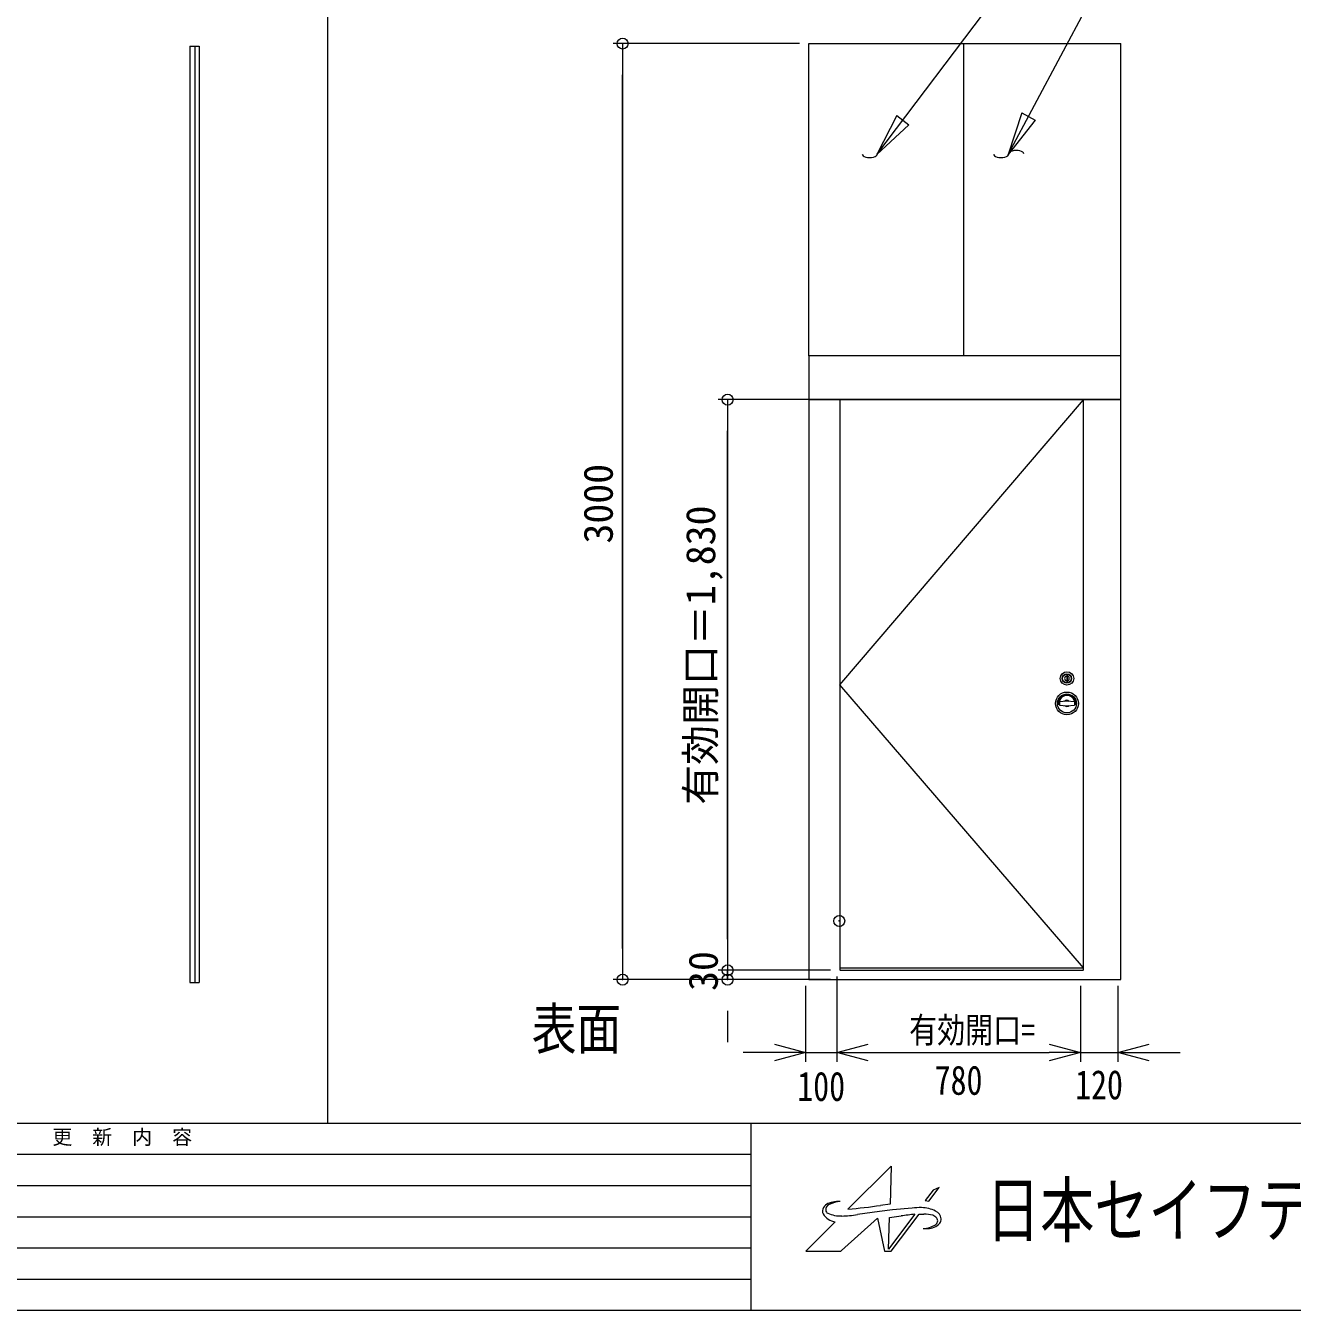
# Model space of a CAD drawing. Units: millimetres, scale not verified. Extents: x -20405 to 20405, y -7243 to 7243.
# Drawn here: x -16348 to -12291, y -3857 to 260 of the extents above; entities that cross this region are included whole.
import ezdxf
from ezdxf.enums import TextEntityAlignment as Align

# ---------------------------------------------------------------- set-up
doc = ezdxf.new("R2010")
doc.units = ezdxf.units.MM
doc.header["$LTSCALE"] = 70
doc.header["$PDMODE"] = 32
doc.header["$PDSIZE"] = 35
for name, color, linetype, lineweight in [('1-1_(3m)ﾄﾞｱﾊﾟﾈﾙ', 7, 'Continuous', 9), ('1-4_(3m)ﾐﾆﾄﾞｱﾊﾟﾈﾙ', 7, 'Continuous', 9), ('1-D_0', 7, 'Continuous', 9), ('3-4_text', 7, 'Continuous', 9), ('3-6_ﾛｺﾞ', 4, 'Continuous', 5), ('3-7_図面枠', 7, 'Continuous', 9)]:
    doc.layers.add(name, color=color, linetype=linetype, lineweight=lineweight)
doc.styles.add('ＭＳ ゴシック', font='')
doc.styles.get('ＭＳ ゴシック').set_extended_font_data('MS Gothic')

msp = doc.modelspace()

# ---------------------------------------------------------------- linework, layer by layer
at = {"layer": '1-1_(3m)ﾄﾞｱﾊﾟﾈﾙ'}
for p, q in [((-13839.9, -798.79), (-13839.9, 202.41)), ((-13839.9, -798.79), (-13839.9, 202.41)), ((-13839.9, 202.41), (-12839.9, 202.41)), ((-13343.9, 202.41), (-13343.9, -798.79)), ((-12839.9, -852.59), (-12839.9, 202.41)), ((-13839.9, -798.79), (-13839.9, -2797.59)), ((-12839.9, -2797.59), (-12839.9, -853.79)), ((-12839.9, -938.79), (-13839.9, -938.79)), ((-12839.9, -939.39), (-13839.9, -939.39)), ((-13739.89, -939.39), (-13739.89, -2766.59)), ((-12959.91, -2766.59), (-12959.91, -939.39)), ((-13013.66, -1820.41), (-13013.66, -1844.37)), ((-13013.66, -1820.41), (-13012.15, -1820.41)), ((-13013.66, -1844.37), (-13012.15, -1844.37)), ((-13012.15, -1820.41), (-13012.15, -1844.37)), ((-13037.28, -1913.39), (-13038.4, -1913.39)), ((-13037.28, -1911.39), (-13038.38, -1911.39)), ((-13012.9, -1904.89), (-13037.28, -1907.39)), ((-13037.28, -1907.39), (-13037.28, -1917.39)), ((-13037.28, -1917.39), (-13012.9, -1919.89)), ((-12988.53, -1907.39), (-13012.9, -1904.89)), ((-13012.9, -1919.89), (-12988.53, -1917.39)), ((-12988.53, -1907.39), (-12988.53, -1917.39)), ((-12987.42, -1911.39), (-12988.53, -1911.39)), ((-12987.41, -1913.39), (-12988.53, -1913.39)), ((-12987.41, -1912.39), (-12987.41, -1915.39)), ((-13839.9, -2797.59), (-12839.9, -2797.59)), ((-13739.89, -2759.39), (-12959.91, -2759.39)), ((-13739.89, -2767.59), (-12959.91, -2767.59))]:
    msp.add_line(p, q, dxfattribs=at)
for points in [[(-12839.9, -798.79), (-13839.9, -798.79), (-13839.9, -2797.59)], [(-12959.91, -2759.39), (-13739.89, -1852.99), (-12959.91, -939.39)], [(-13038.4, -1912.39), (-13038.4, -1915.39), (-13041.41, -1915.39)], [(-12984.41, -1912.39), (-12984.41, -1915.39), (-12987.41, -1915.39)]]:
    msp.add_lwpolyline(points, dxfattribs=at)
for centre, radius in [((-13012.9, -1832.39), 21.5), ((-13012.9, -1832.39), 15), ((-13012.9, -1832.39), 14), ((-13012.9, -1912.39), 36.5), ((-13012.9, -1912.39), 30.5)]:
    msp.add_circle(centre, radius, dxfattribs=at)
for centre, radius, start, end in [((-13012.9, -1832.39), 7.5, 95.739, 264.261), ((-13012.9, -1832.39), 7.5, 275.739, 84.261), ((-13012.9, -1912.39), 28.5, 0, 186.042), ((-13012.9, -1912.39), 25.5, 0, 180), ((-13012.9, -1912.39), 10, 42.396, 137.604), ((-13012.9, -1912.39), 10, 222.396, 317.604)]:
    msp.add_arc(centre, radius, start, end, dxfattribs=at)
msp.add_point((-13742.3, -2609.52), dxfattribs=at)
at = {"layer": '1-4_(3m)ﾐﾆﾄﾞｱﾊﾟﾈﾙ'}
msp.add_line((-15806.13, 193.73), (-15806.13, -2806.26), dxfattribs=at)
for points in [[(-15822.13, 193.73), (-15792.13, 193.73), (-15792.13, -2806.26)], [(-15822.13, 193.73), (-15822.13, -2806.26), (-15792.13, -2806.26)]]:
    msp.add_lwpolyline(points, dxfattribs=at)
at = {"layer": '1-D_0'}
for p, q in [((-13869.99, 202.41), (-14466.35, 202.41)), ((-14436.35, 202.41), (-14436.35, -2797.59)), ((-14436.35, -2697.59), (-14436.35, 102.41)), ((-13776.99, -938.79), (-14129.99, -938.79)), ((-14099.99, -938.79), (-14099.99, -2767.59)), ((-14099.99, -2667.59), (-14099.99, -1038.79)), ((-14099.99, -2667.59), (-14099.99, -2567.59)), ((-13869.99, -2797.59), (-14466.35, -2797.59)), ((-13769.97, -2767.59), (-14129.99, -2767.59)), ((-13769.97, -2767.59), (-14129.99, -2767.59)), ((-13769.97, -2797.59), (-14129.99, -2797.59)), ((-14099.99, -2897.59), (-14099.99, -2997.59)), ((-13849.99, -3031.03), (-13949.99, -3031.03)), ((-13749.97, -3031.03), (-13649.98, -3031.03)), ((-12969.99, -3031.03), (-13069.99, -3031.03)), ((-12849.99, -3031.03), (-12749.99, -3031.03))]:
    msp.add_line(p, q, dxfattribs=at)
at = {"layer": '1-D_0', "color": 4, "lineweight": 5}
for p, q in [((-13749.97, -2787.59), (-13749.97, -3061.03)), ((-13849.99, -2817.59), (-13849.99, -3061.03)), ((-12969.99, -2817.59), (-12969.99, -3061.03)), ((-12849.99, -2817.59), (-12849.99, -3061.03)), ((-13949.99, -3031.03), (-14049.99, -3031.03)), ((-13849.99, -3031.03), (-13749.97, -3031.03)), ((-13649.98, -3031.03), (-13069.99, -3031.03)), ((-12969.99, -3031.03), (-12849.99, -3031.03)), ((-12749.99, -3031.03), (-12649.99, -3031.03))]:
    msp.add_line(p, q, dxfattribs=at)
at = {"layer": '1-D_0'}
for points in [[(-14099.99, -2797.59), (-14099.99, -2767.59), (-14099.99, -2797.59)], [(-13949.99, -3004.23), (-13849.99, -3031.03), (-13949.99, -3057.82)], [(-13649.98, -3057.82), (-13749.97, -3031.03), (-13649.98, -3004.23)], [(-13069.99, -3004.23), (-12969.99, -3031.03), (-13069.99, -3057.82)], [(-12749.99, -3057.82), (-12849.99, -3031.03), (-12749.99, -3004.23)]]:
    msp.add_lwpolyline(points, dxfattribs=at)
for centre, major_axis, start_param, end_param in [((-13644.39, -151.92), (-24.29, -0.43), 6.2172689, 9.4136198), ((-13223.62, -151.92), (-24.29, -0.43), 6.2172689, 9.4136198), ((-13175.05, -151.21), (-24.3, 0), 3.1527508, 6.3491017)]:
    msp.add_ellipse(centre, major_axis=major_axis, ratio=0.448691, start_param=start_param, end_param=end_param, dxfattribs=at)
for p in [(-14436.35, 202.41), (-14099.99, -938.79), (-14099.99, -2767.59), (-14436.35, -2797.59), (-14099.99, -2797.59)]:
    msp.add_point(p, dxfattribs=at)
at = {"layer": '3-4_text'}
for p, q in [((-13621.75, -153.03), (-13246.9, 343.37)), ((-13200.99, -153.03), (-12948.63, 320.87)), ((-13558.06, -28.35), (-13621.75, -153.03)), ((-13558.06, -28.35), (-13519.26, -57.65)), ((-13157.63, -19.91), (-13200.99, -153.03)), ((-13157.63, -19.91), (-13114.72, -42.76)), ((-13519.26, -57.65), (-13621.75, -153.03)), ((-13114.72, -42.76), (-13200.99, -153.03))]:
    msp.add_line(p, q, dxfattribs=at)
at = {"layer": '3-6_ﾛｺﾞ'}
for p, q in [((-13738.93, -3508.88), (-13741.84, -3508.72)), ((-13580.92, -3560), (-13544.24, -3554.82)), ((-13473.43, -3594.91), (-13459.04, -3594.87))]:
    msp.add_line(p, q, dxfattribs=at)
for points in [[(-13714.48, -3532.95), (-13576.27, -3395.27), (-13575.92, -3396.25), (-13579.67, -3516.78), (-13609.74, -3521.03)], [(-13508.54, -3529.72), (-13571.49, -3535.44), (-13612.97, -3540.4), (-13684.07, -3550.71)], [(-13755.31, -3573.46), (-13849.32, -3667.45), (-13848.91, -3667.57), (-13737.18, -3667.66), (-13734.59, -3665.96), (-13619.75, -3562.18), (-13597.43, -3667.7), (-13576.14, -3667.7), (-13486.02, -3548.74), (-13471.28, -3548.69)], [(-13499.75, -3549.52), (-13584.18, -3661.01), (-13580.92, -3560)]]:
    msp.add_lwpolyline(points, dxfattribs=at)
msp.add_lwpolyline([(-13467.12, -3505.71), (-13455.41, -3507.93), (-13421.83, -3463.51), (-13441.39, -3471.85)], close=True, dxfattribs=at)
for centre, radius, start, end in [((-13772.33, -3539.33), 23.63, 137.3376, 189.71275), ((-13763.23, -3547.72), 36.01, 107.54618, 137.3376), ((-13766.98, -3535.25), 18.69, 114.83245, 184.93336), ((-13774.52, -3535.9), 11.14, 184.93336, 245.82613), ((-13730.61, -3613.86), 105.3, 94.53365, 114.83245), ((-13742.24, -3614.11), 105.63, 94.87761, 107.54618), ((-13745.54, -3575.51), 66.89, 86.83781, 94.87761), ((-13880.71, -1605.6), 1934.51, 274.92935, 278.0518), ((-13880.71, -1605.6), 1934.51, 274.92935, 278.0518), ((-13482.21, -3762.49), 234.25, 89.15854, 96.45212), ((-13480.32, -3633.76), 105.52, 63.69068, 89.15854), ((-13447.96, -3568.3), 32.49, 8.17288, 63.69068), ((-13781.39, -3540.89), 14.44, 189.71275, 211.14694), ((-13748.45, -3520.98), 52.93, 211.14694, 262.55517), ((-13737.07, -3452.49), 102.56, 245.82613, 271.56003), ((-13746.05, -3123.09), 432.09, 271.56003, 278.24678), ((-13399.05, -4583.82), 1039.19, 95.56117, 98.03149), ((-13470.9, -3646.56), 97.87, 73.31829, 90.21697), ((-13459.17, -3541.21), 53.66, 270.14682, 315.9742), ((-13449.99, -3576.76), 25, 36.42787, 73.31829), ((-13441.63, -3570.59), 14.62, 302.01879, 36.42787), ((-13433.32, -3566.2), 17.7, 315.9742, 8.17288), ((-13475.49, -3516.46), 78.48, 271.50312, 302.01879)]:
    msp.add_arc(centre, radius, start, end, dxfattribs=at)
at = {"layer": '3-7_図面枠'}
for p, q in [((-15381.45, 7242.75), (-15381.45, -3257.25)), ((-20405.27, -3257.25), (-4305.27, -3257.25)), ((-14025.28, -3257.25), (-14025.28, -3857.25)), ((-20405.27, -3357.25), (-14025.28, -3357.25)), ((-18465.28, -3457.25), (-14025.28, -3457.25)), ((-18465.28, -3557.25), (-14025.28, -3557.25)), ((-18465.28, -3657.25), (-14025.28, -3657.25)), ((-18465.28, -3757.25), (-14025.28, -3757.25))]:
    msp.add_line(p, q, dxfattribs=at)
for points in [[(-20405.27, -3857.25), (-4305.27, -3857.25), (-4305.27, 7242.75), (-20405.27, 7242.75)], [(-20405.27, 7242.75), (-20405.27, -3257.25), (-4305.27, -3257.25)]]:
    msp.add_lwpolyline(points, dxfattribs=at)

# ---------------------------------------------------------------- texts
at = {"layer": '1-D_0', "color": 2, "style": 'ＭＳ ゴシック'}
for s, p in [('3000', (-14439.55, -1399.99)), ('有効開口＝1,830', (-14111.52, -2237.19)), ('30', (-14103.19, -2833.79))]:
    msp.add_text(s, height=93.84, rotation=90, dxfattribs=at).set_placement(p, align=Align.BOTTOM_LEFT)
at = {"layer": '1-D_0', "color": 2, "style": 'ＭＳ ゴシック', "width": 0.8}
for s, p in [('780', (-13436.78, -3194.77)), ('100', (-13876.79, -3214.43)), ('120', (-12986.79, -3209.28))]:
    msp.add_text(s, height=93.84, dxfattribs=at).set_placement(p, align=Align.BOTTOM_LEFT)
at = {"layer": '3-4_text', "style": 'ＭＳ ゴシック', "width": 0.8}
for s, height, p in [('表面', 131.4, (-14727.31, -3060.34)), ('有効開口=\u3000', 82.11, (-13518.16, -3024.79))]:
    msp.add_text(s, height=height, dxfattribs=at).set_placement(p, align=Align.BOTTOM_LEFT)
at = {"layer": '3-6_ﾛｺﾞ', "color": 7, "style": 'ＭＳ ゴシック', "width": 0.75}
msp.add_text('日本セイフティー株式会社', height=169.4, dxfattribs=at).set_placement((-13271.88, -3671.27), align=Align.BOTTOM_LEFT)
at = {"layer": '3-7_図面枠', "style": 'ＭＳ ゴシック'}
msp.add_text('更\u3000新\u3000内\u3000容', height=46.92, dxfattribs=at).set_placement((-16263.18, -3339.5), align=Align.BOTTOM_LEFT)

doc.saveas('drawing.dxf')
